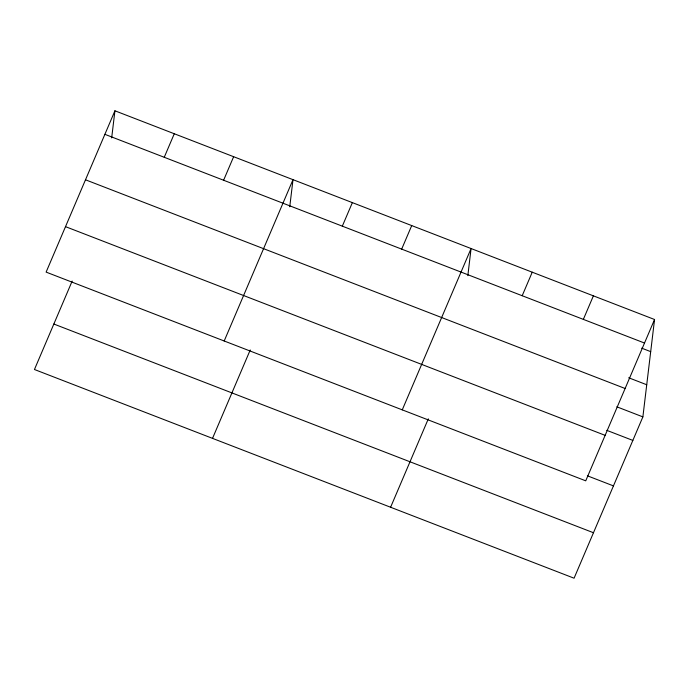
<?xml version="1.0" encoding="UTF-8"?>
<svg xmlns="http://www.w3.org/2000/svg" width="689" height="689" viewBox="0 0 689 689"><rect width="100%" height="100%" fill="white"/><g stroke="black" fill="none" stroke-linecap="round" stroke-linejoin="round"><path stroke-width="1.03" d="M111.678 137.903L114.925 110.791L654.55 319.498L642.88 416.888L574.075 578.209L34.45 369.502L72.164 281.086M289.75 206.778L293.006 179.665L224.192 340.986M467.831 275.652L471.078 248.54L402.264 409.86M114.925 110.791L46.12 272.112L585.736 480.827L654.55 319.498M164.249 157.281L174.283 133.752M223.606 180.242L233.64 156.704M212.522 438.376L250.236 349.96M342.321 226.156L352.363 202.626M401.678 249.117L411.721 225.579M390.603 507.25L428.317 418.834M522.193 295.727L532.235 272.189M583.35 319.377L593.393 295.848M104.892 134.329L644.508 343.036M641.674 348.143L650.7 351.64M628.687 377.77L646.73 384.746M85.496 179.795L625.121 388.501M616.819 406.803L642.88 416.888M606.776 430.341L632.846 440.417M65.507 226.647L605.131 435.353M587.381 475.806L613.451 485.891M53.845 324.028L593.47 532.735"/></g></svg>
